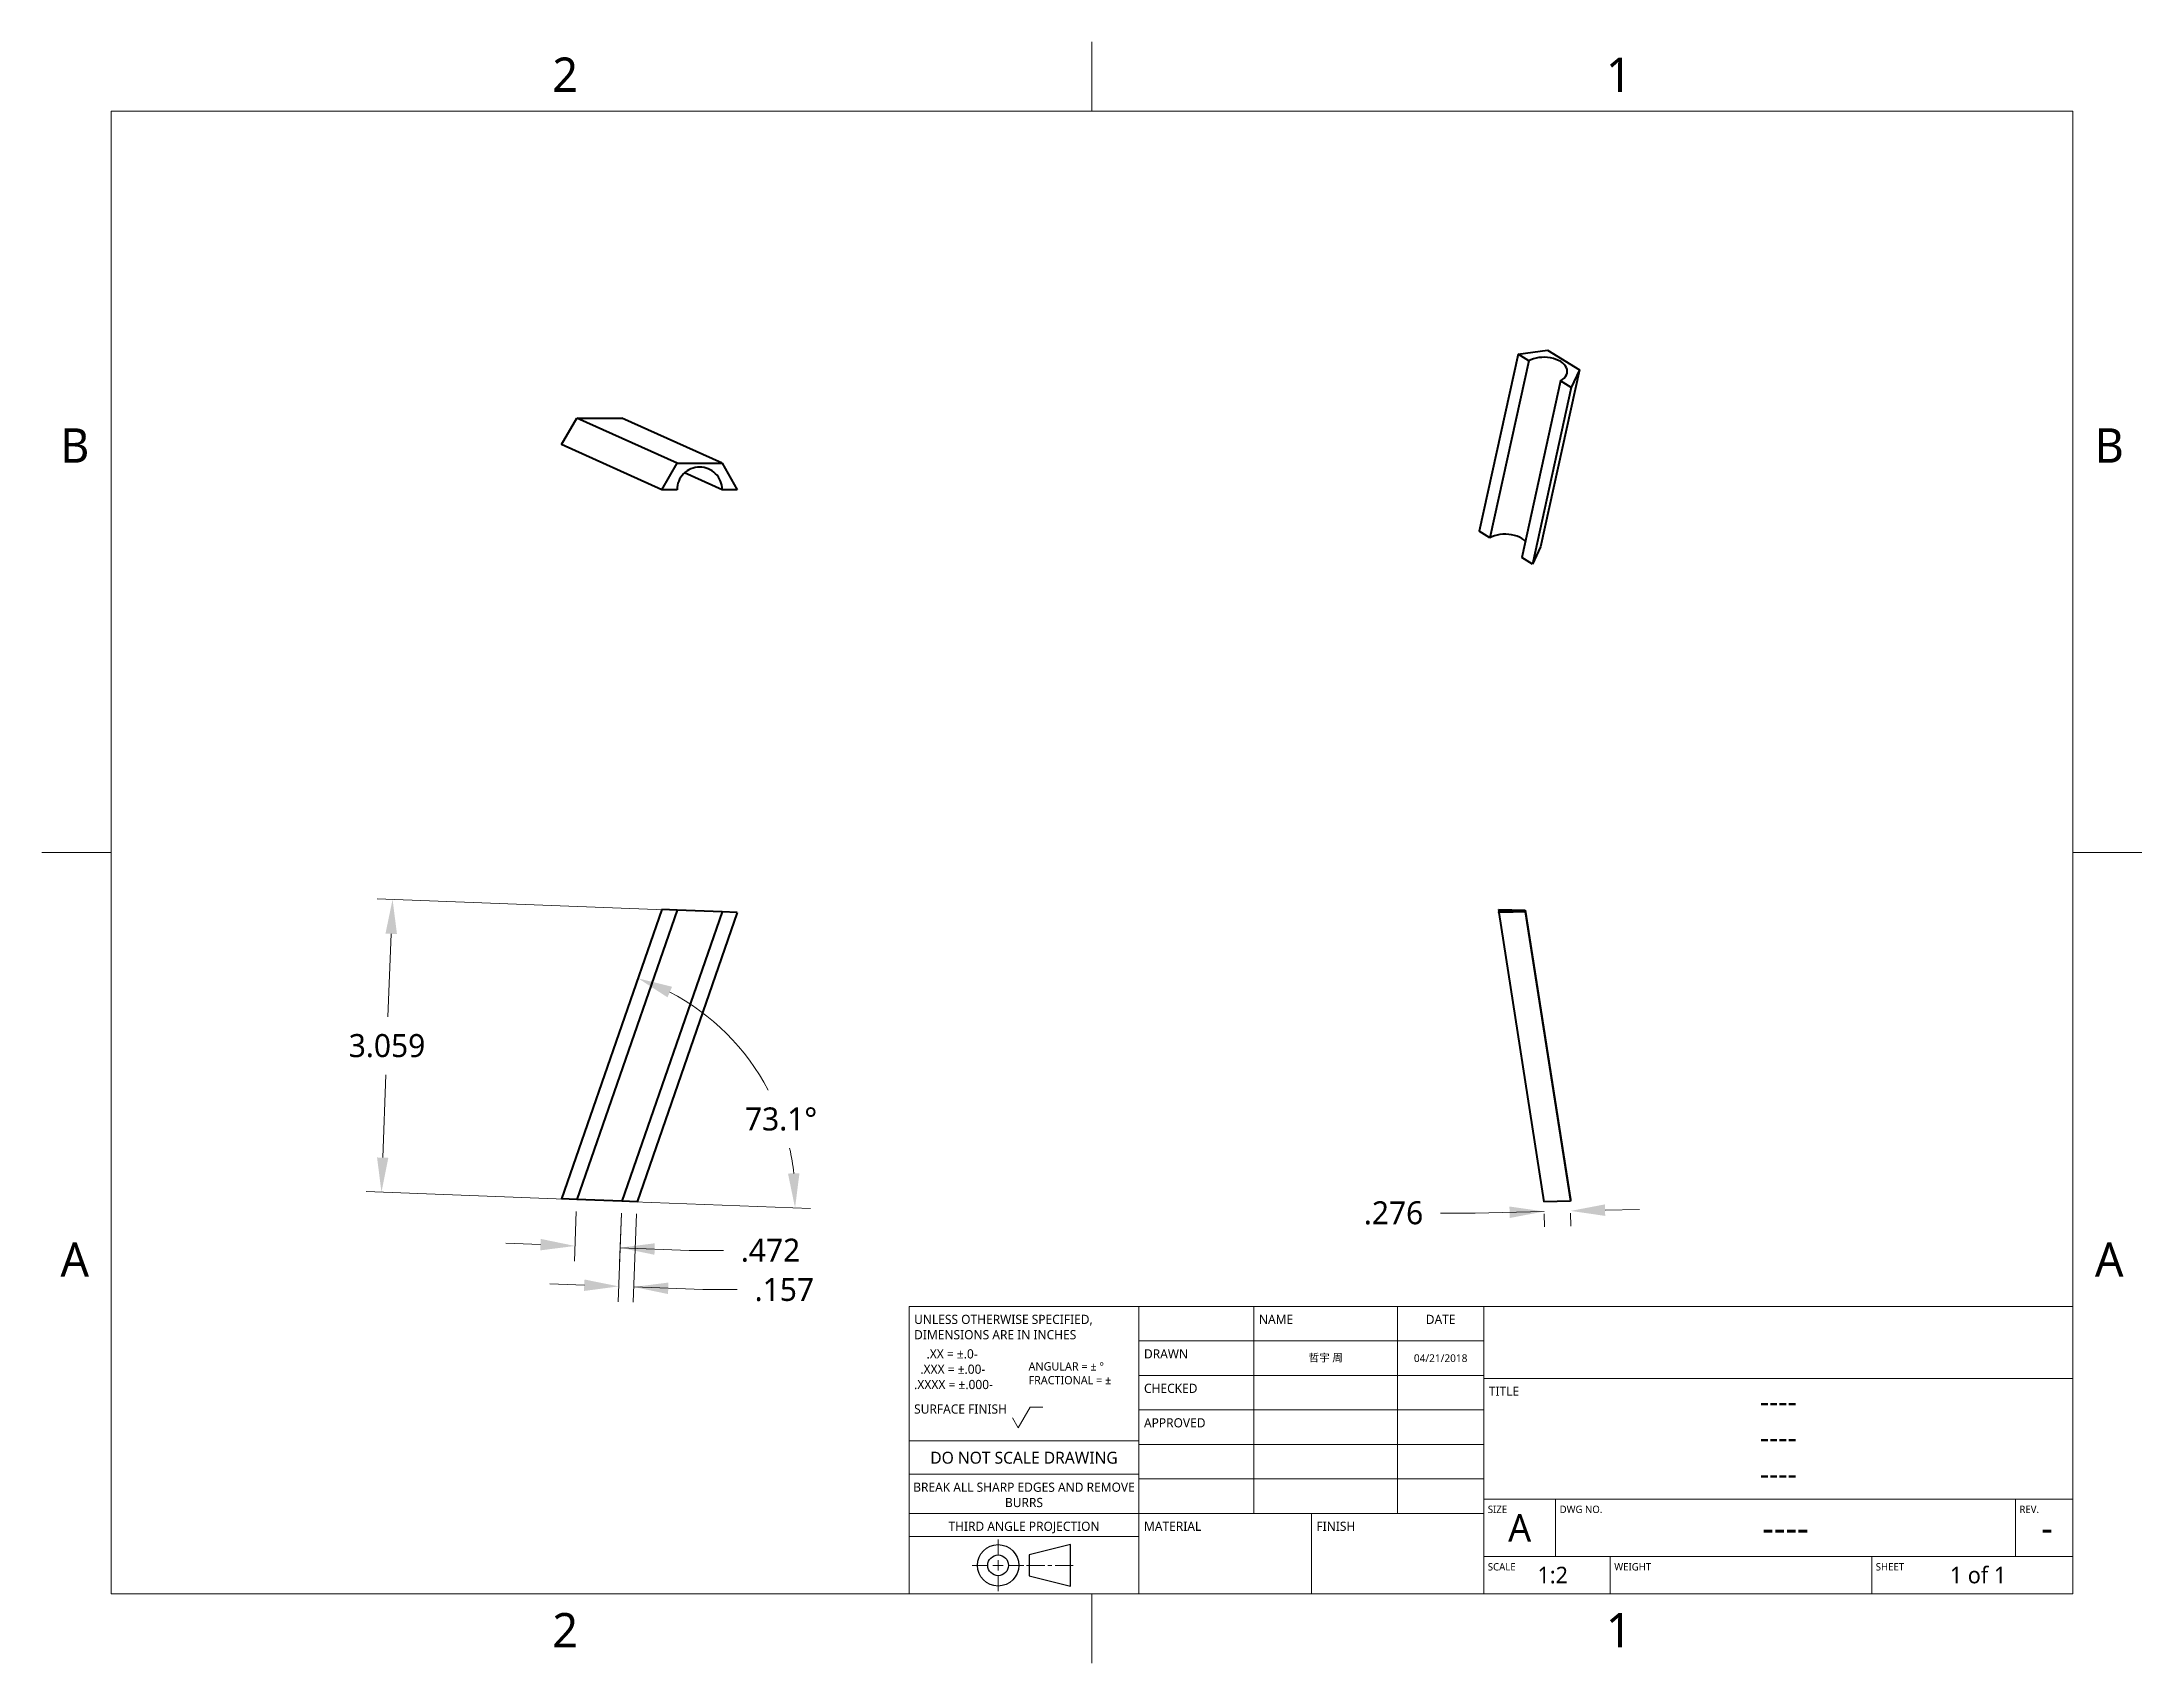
# Model space of a CAD drawing. Header units: inches. Extents: x 0 to 11, y 0 to 8.5.
import ezdxf

# ---------------------------------------------------------------- set-up
doc = ezdxf.new("R2010")
doc.units = ezdxf.units.IN
doc.header["$LTSCALE"] = 0.5
doc.header["$MEASUREMENT"] = 0
for name, color, linetype, lineweight in [('ANNOTATION_TEXT', 7, 'Continuous', 25), ('BORDER_FRAME', 7, 'Continuous', 15), ('BORDER_ZONES', 7, 'Continuous', 15), ('TITLE_BLOCK', 7, 'Continuous', 15), ('Visible', 7, 'Continuous', 40)]:
    doc.layers.add(name, color=color, linetype=linetype, lineweight=lineweight)
doc.styles.add('Onshape-Standard', font='NotoSans-Regular.ttf')
doc.styles.add('Onshape-Standard-Dimension', font='')
doc.styles.add('Onshape-Standard-Fields', font='')
doc.styles.get('Onshape-Standard-Dimension').set_extended_font_data('Noto Sans')
doc.styles.get('Onshape-Standard-Fields').set_extended_font_data('Noto Sans')
doc.dimstyles.new('Onshape-Standard$0', dxfattribs={"dimtxt": 0.12, "dimasz": 0.18, "dimexe": 0.08, "dimexo": 0.0625, "dimgap": 0.09, "dimtad": 0, "dimtih": 1, "dimtoh": 1, "dimdec": 3, "dimzin": 7, "dimdsep": 46, "dimtxsty": 'Onshape-Standard-Dimension', "dimcen": 0.09, "dimadec": 1, "dimazin": 0, "dimtfac": 1, "dimtdec": 3, "dimtofl": 0, "dimtmove": 0, "dimatfit": 3, "dimfxl": 0, "dimtolj": 1, "dimtzin": 7, "dimlwd": 13, "dimlwe": 13, "dimarcsym": 0})
doc.dimstyles.new('Onshape-Standard$2', dxfattribs={"dimtxt": 0.12, "dimasz": 0.18, "dimexe": 0.08, "dimexo": 0.0625, "dimgap": 0.09, "dimtad": 0, "dimtih": 1, "dimtoh": 1, "dimdec": 3, "dimzin": 7, "dimdsep": 46, "dimtxsty": 'Onshape-Standard-Dimension', "dimcen": 0.09, "dimadec": 1, "dimazin": 0, "dimtfac": 1, "dimtdec": 3, "dimtofl": 0, "dimtmove": 0, "dimatfit": 3, "dimfxl": 0, "dimtolj": 1, "dimtzin": 7, "dimlwd": 13, "dimlwe": 13, "dimarcsym": 0})

# ---------------------------------------------------------------- blocks, each defined once
blk = doc.blocks.new('*D1')
at = {"layer": 'ANNOTATION_TEXT', "color": 0, "lineweight": 13}
for p, q in [((2.808, 2.376), (2.798, 2.116)), ((3.044, 2.367), (3.034, 2.107)), ((2.621, 2.203), (2.441, 2.21)), ((3.397, 2.173), (3.037, 2.187)), ((3.577, 2.173), (3.397, 2.173))]:
    blk.add_line(p, q, dxfattribs=at)
at = {"layer": 'ANNOTATION_TEXT', "color": 0}
for points in [[(2.62, 2.173), (2.622, 2.233), (2.801, 2.196)], [(3.218, 2.21), (3.216, 2.15), (3.037, 2.187)]]:
    blk.add_solid(points, dxfattribs=at)
at = {"layer": 'Defpoints', "color": 0}
for p in [(2.81, 2.438), (3.046, 2.429), (2.801, 2.196)]:
    blk.add_point(p, dxfattribs=at)
at = {"layer": 'ANNOTATION_TEXT', "color": 0, "insert": (3.822, 2.173), "char_height": 0.12, "attachment_point": 5, "style": 'Onshape-Standard-Dimension'}
blk.add_mtext('\\A1;.472', dxfattribs=at)
blk = doc.blocks.new('*D2')
at = {"layer": 'ANNOTATION_TEXT', "color": 0, "lineweight": 13}
for p, q in [((3.044, 2.367), (3.026, 1.905)), ((3.123, 2.364), (3.105, 1.902)), ((2.85, 1.991), (2.67, 1.998)), ((3.468, 1.968), (3.108, 1.982)), ((3.648, 1.968), (3.468, 1.968))]:
    blk.add_line(p, q, dxfattribs=at)
at = {"layer": 'ANNOTATION_TEXT', "color": 0}
for points in [[(2.848, 1.961), (2.851, 2.021), (3.029, 1.985)], [(3.289, 2.005), (3.287, 1.945), (3.108, 1.982)]]:
    blk.add_solid(points, dxfattribs=at)
at = {"layer": 'Defpoints', "color": 0}
for p in [(3.046, 2.429), (3.125, 2.426), (3.029, 1.985)]:
    blk.add_point(p, dxfattribs=at)
at = {"layer": 'ANNOTATION_TEXT', "color": 0, "insert": (3.894, 1.968), "char_height": 0.12, "attachment_point": 5, "style": 'Onshape-Standard-Dimension'}
blk.add_mtext('\\A1;.157', dxfattribs=at)
blk = doc.blocks.new('*D3')
at = {"layer": 'ANNOTATION_TEXT', "color": 0, "lineweight": 13}
blk.add_line((3.109, 2.427), (4.03, 2.392), dxfattribs=at)
for start, end in [(27.8173, 62.4176), (6.2931, 12.5676)]:
    blk.add_arc((2.732, 2.441), 1.219, start, end, dxfattribs=at)
at = {"layer": 'ANNOTATION_TEXT', "color": 0}
for points in [[(3.308, 3.549), (3.284, 3.494), (3.131, 3.593)], [(3.913, 2.574), (3.973, 2.576), (3.95, 2.395)]]:
    blk.add_solid(points, dxfattribs=at)
at = {"layer": 'Defpoints', "color": 0}
for p in [(3.255, 3.952), (3.57, 3.326), (2.732, 2.441), (2.81, 2.438), (3.046, 2.429)]:
    blk.add_point(p, dxfattribs=at)
at = {"layer": 'ANNOTATION_TEXT', "color": 0, "insert": (3.877, 2.858), "char_height": 0.12, "attachment_point": 5, "style": 'Onshape-Standard-Dimension'}
blk.add_mtext('\\A1;73.1%%d', dxfattribs=at)
blk = doc.blocks.new('*D4')
at = {"layer": 'ANNOTATION_TEXT', "color": 0, "lineweight": 13}
for p, q in [((3.271, 3.951), (1.769, 4.008)), ((1.842, 3.826), (1.825, 3.393)), ((1.798, 2.657), (1.814, 3.089)), ((2.748, 2.441), (1.711, 2.48))]:
    blk.add_line(p, q, dxfattribs=at)
at = {"layer": 'ANNOTATION_TEXT', "color": 0}
for points in [[(1.872, 3.824), (1.812, 3.827), (1.849, 4.005)], [(1.768, 2.658), (1.827, 2.656), (1.791, 2.477)]]:
    blk.add_solid(points, dxfattribs=at)
at = {"layer": 'Defpoints', "color": 0}
for p in [(3.334, 3.949), (1.791, 2.477), (2.81, 2.438)]:
    blk.add_point(p, dxfattribs=at)
at = {"layer": 'ANNOTATION_TEXT', "color": 0, "insert": (1.82, 3.241), "char_height": 0.12, "attachment_point": 5, "style": 'Onshape-Standard-Dimension'}
blk.add_mtext('\\A1;3.059', dxfattribs=at)
blk = doc.blocks.new('*D5')
at = {"layer": 'ANNOTATION_TEXT', "color": 0, "lineweight": 13}
for p, q in [((7.32, 2.368), (7.5, 2.368)), ((7.5, 2.368), (7.86, 2.376)), ((7.86, 2.364), (7.862, 2.296)), ((7.998, 2.367), (8, 2.299)), ((8.178, 2.383), (8.358, 2.387))]:
    blk.add_line(p, q, dxfattribs=at)
at = {"layer": 'ANNOTATION_TEXT', "color": 0}
for points in [[(8.177, 2.413), (8.179, 2.353), (7.998, 2.379)], [(7.681, 2.342), (7.679, 2.402), (7.86, 2.376)]]:
    blk.add_solid(points, dxfattribs=at)
at = {"layer": 'Defpoints', "color": 0}
for p in [(7.859, 2.426), (7.997, 2.429), (7.86, 2.376)]:
    blk.add_point(p, dxfattribs=at)
at = {"layer": 'ANNOTATION_TEXT', "color": 0, "insert": (7.074, 2.368), "char_height": 0.12, "attachment_point": 5, "style": 'Onshape-Standard-Dimension'}
blk.add_mtext('\\A1;.276', dxfattribs=at)

msp = doc.modelspace()

# ---------------------------------------------------------------- linework, layer by layer
at = {"layer": 'BORDER_FRAME'}
for p, q in [((0.38, 0.38), (0.38, 8.12)), ((0.38, 8.12), (10.62, 8.12)), ((10.62, 8.12), (10.62, 0.38)), ((10.62, 0.38), (0.38, 0.38))]:
    msp.add_line(p, q, dxfattribs=at)
at = {"layer": 'BORDER_ZONES'}
for p, q in [((5.5, 8.12), (5.5, 8.481)), ((0.38, 4.25), (0.019, 4.25)), ((10.62, 4.25), (10.981, 4.25)), ((5.5, 0.38), (5.5, 0.019))]:
    msp.add_line(p, q, dxfattribs=at)
at = {"layer": 'TITLE_BLOCK'}
for p, q in [((4.545, 0.38), (4.545, 1.88)), ((4.545, 1.88), (5.745, 1.88)), ((5.745, 0.38), (5.745, 1.88)), ((5.745, 1.88), (7.545, 1.88)), ((6.345, 0.8), (6.345, 1.88)), ((7.095, 0.8), (7.095, 1.88)), ((7.545, 0.38), (7.545, 1.88)), ((7.545, 1.88), (10.62, 1.88)), ((5.745, 1.7), (7.545, 1.7)), ((5.745, 1.52), (7.545, 1.52)), ((7.545, 1.505), (10.62, 1.505)), ((5.115, 1.24604), (5.178, 1.35516)), ((5.178, 1.35516), (5.244, 1.35516)), ((5.745, 1.34), (7.545, 1.34)), ((5.085, 1.298), (5.115, 1.24604)), ((4.545, 1.178), (5.745, 1.178)), ((5.745, 1.16), (7.545, 1.16)), ((4.545, 1.004), (5.745, 1.004)), ((5.745, 0.98), (7.545, 0.98)), ((4.545, 0.8), (5.745, 0.8)), ((5.745, 0.8), (7.545, 0.8)), ((6.645, 0.38), (6.645, 0.8)), ((7.545, 0.875), (10.62, 0.875)), ((7.92, 0.575), (7.92, 0.875)), ((10.32, 0.575), (10.32, 0.875)), ((4.545, 0.68), (5.745, 0.68)), ((7.545, 0.575), (10.62, 0.575)), ((8.205, 0.38), (8.205, 0.575)), ((9.57, 0.38), (9.57, 0.575)), ((4.545, 0.38), (5.745, 0.38))]:
    msp.add_line(p, q, dxfattribs=at)
at = {"layer": 'TITLE_BLOCK', "lineweight": 15}
for p, q in [((5.01, 0.5828), (5.01, 0.6638)), ((5.01, 0.5558), (5.01, 0.5018)), ((4.956, 0.5288), (4.875, 0.5288)), ((5.037, 0.5288), (4.983, 0.5288)), ((5.01, 0.4748), (5.01, 0.3938)), ((5.064, 0.5288), (5.145, 0.5288)), ((5.253, 0.5288), (5.1585, 0.5288)), ((5.2908, 0.5288), (5.2692, 0.5288)), ((5.307, 0.5288), (5.4015, 0.5288))]:
    msp.add_line(p, q, dxfattribs=at)
at = {"layer": 'TITLE_BLOCK', "lineweight": 30}
for p, q in [((5.388, 0.6368), (5.172, 0.5828)), ((5.172, 0.5828), (5.172, 0.4748)), ((5.388, 0.4208), (5.388, 0.6368)), ((5.172, 0.4748), (5.388, 0.4208))]:
    msp.add_line(p, q, dxfattribs=at)
for radius in [0.108, 0.054]:
    msp.add_circle((5.01, 0.5288), radius, dxfattribs=at)
at = {"layer": 'Visible'}
for p, q in [((7.72377, 6.8507), (7.52045, 5.92737)), ((7.77941, 6.81614), (7.57609, 5.89281)), ((7.72377, 6.8507), (7.87704, 6.8725)), ((7.77941, 6.81614), (7.72377, 6.8507)), ((7.87704, 6.8725), (8.04395, 6.76881)), ((7.94632, 6.71245), (7.743, 5.78912)), ((8.04395, 6.76881), (7.84063, 5.84548)), ((8.00196, 6.67789), (7.94632, 6.71245)), ((8.04395, 6.76881), (8.00196, 6.67789)), ((8.00196, 6.67789), (7.79864, 5.75456)), ((2.73155, 6.37977), (2.81023, 6.51783)), ((3.33372, 6.28188), (2.81023, 6.51783)), ((2.81023, 6.51783), (3.04628, 6.51783)), ((3.56977, 6.28188), (3.04628, 6.51783)), ((3.25504, 6.14382), (2.73155, 6.37977)), ((3.25504, 6.14382), (3.33372, 6.28188)), ((3.33372, 6.28188), (3.56977, 6.28188)), ((3.56977, 6.28188), (3.64845, 6.14382)), ((3.33372, 6.14382), (3.25504, 6.14382)), ((3.56977, 6.14382), (3.37346, 6.2323)), ((3.64845, 6.14382), (3.56977, 6.14382)), ((7.57609, 5.89281), (7.52045, 5.92737)), ((7.84063, 5.84548), (7.79864, 5.75456)), ((7.79864, 5.75456), (7.743, 5.78912)), ((3.25504, 3.95195), (2.73155, 2.44139)), ((3.33372, 3.94897), (2.81023, 2.4384)), ((3.33372, 3.94897), (3.25504, 3.95195)), ((3.56977, 3.94), (3.33372, 3.94897)), ((7.62302, 3.95195), (7.76108, 3.94897)), ((7.62302, 3.94897), (7.62302, 3.95195)), ((7.62302, 3.94897), (7.62442, 3.94)), ((7.76108, 3.94897), (7.99703, 2.4384)), ((7.76108, 3.94897), (7.76108, 3.94)), ((3.56977, 3.94), (3.04628, 2.42943)), ((3.64845, 3.93701), (3.12496, 2.42645)), ((3.64845, 3.93701), (3.56977, 3.94)), ((7.76108, 3.94), (7.62302, 3.93701)), ((7.62302, 3.93701), (7.62302, 3.94)), ((7.62302, 3.94), (7.62442, 3.94)), ((7.62302, 3.93701), (7.85897, 2.42645)), ((7.76108, 3.94), (7.99703, 2.42943)), ((2.81023, 2.4384), (2.73155, 2.44139)), ((3.04628, 2.42943), (2.81023, 2.4384)), ((3.12496, 2.42645), (3.04628, 2.42943)), ((7.99703, 2.42943), (7.85897, 2.42645)), ((7.99703, 2.4384), (7.99703, 2.42943))]:
    msp.add_line(p, q, dxfattribs=at)
at = {"layer": 'Visible', "flags": 128}
for points in [[(7.94632, 6.71245), (7.95655, 6.71918), (7.96518, 6.7267), (7.97204, 6.73485), (7.97704, 6.74351), (7.98009, 6.75254), (7.98012, 6.75267), (7.98112, 6.76176), (7.98014, 6.77103), (7.97713, 6.78019), (7.97218, 6.78907), (7.96535, 6.79754), (7.95676, 6.80544), (7.94657, 6.81262), (7.93495, 6.81898), (7.92208, 6.82441), (7.90822, 6.82881), (7.89357, 6.8321), (7.87839, 6.83423), (7.86296, 6.83516), (7.84753, 6.83488), (7.83236, 6.83339), (7.81773, 6.83071), (7.80386, 6.8269), (7.79101, 6.82201), (7.77941, 6.81614)], [(3.56977, 6.14382), (3.56923, 6.15541), (3.56755, 6.1669), (3.56475, 6.17817), (3.56087, 6.1891), (3.55592, 6.19961), (3.54997, 6.20957), (3.54308, 6.2189), (3.5353, 6.22751), (3.52671, 6.23532), (3.5174, 6.24224), (3.50745, 6.24822), (3.50022, 6.25178), (3.49698, 6.25318), (3.48605, 6.2571), (3.47481, 6.25992), (3.46333, 6.26163), (3.45175, 6.2622), (3.44016, 6.26163), (3.42869, 6.25992), (3.41743, 6.2571), (3.40652, 6.25318), (3.39603, 6.24821), (3.38609, 6.24224), (3.37678, 6.23531), (3.37338, 6.2324), (3.36819, 6.22751), (3.36041, 6.21889), (3.35352, 6.20957), (3.34757, 6.1996), (3.34263, 6.1891), (3.33874, 6.17816), (3.33594, 6.1669), (3.33426, 6.15541), (3.33372, 6.14382)], [(7.76181, 5.87444), (7.75344, 5.8821), (7.74325, 5.88929), (7.73163, 5.89565), (7.71876, 5.90108), (7.70489, 5.90548), (7.69026, 5.90877), (7.67507, 5.9109), (7.65964, 5.91183), (7.64422, 5.91155), (7.62904, 5.91006), (7.6144, 5.90738), (7.60055, 5.90357), (7.58769, 5.89868), (7.57609, 5.89281)], [(7.62442, 3.94), (7.63461, 3.94002), (7.6461, 3.94008), (7.65737, 3.94019), (7.6683, 3.94034), (7.67881, 3.94053), (7.68877, 3.94075), (7.6981, 3.94101), (7.70671, 3.94131), (7.71452, 3.94164), (7.72144, 3.94199), (7.72742, 3.94237), (7.73238, 3.94276), (7.7363, 3.94318), (7.73912, 3.94361), (7.74083, 3.94404), (7.7414, 3.94448), (7.7414, 3.94451), (7.74083, 3.94492), (7.73912, 3.94536), (7.7363, 3.94579), (7.73238, 3.9462), (7.72741, 3.9466), (7.72144, 3.94698), (7.71451, 3.94733), (7.70671, 3.94766), (7.69809, 3.94795), (7.68877, 3.94821), (7.6788, 3.94844), (7.6683, 3.94863), (7.65736, 3.94878), (7.6461, 3.94888), (7.63461, 3.94895), (7.62302, 3.94897)]]:
    msp.add_lwpolyline(points, dxfattribs=at)

# ---------------------------------------------------------------- texts
at = {"layer": 'BORDER_ZONES', "char_height": 0.18, "attachment_point": 5, "style": 'Onshape-Standard'}
for s, insert in [('2', (2.75, 8.31)), ('1', (8.25, 8.31)), ('B', (0.19, 6.375)), ('B', (10.81, 6.375)), ('A', (0.19, 2.125)), ('A', (10.81, 2.125)), ('2', (2.75, 0.19)), ('1', (8.25, 0.19))]:
    msp.add_mtext(s, dxfattribs=dict(at, insert=insert))
at = {"layer": 'TITLE_BLOCK'}
for s, insert, char_height, width, attachment_point, style in [('UNLESS OTHERWISE SPECIFIED, DIMENSIONS ARE IN INCHES', (4.5714, 1.8368), 0.048, 1.2, 1, 'Onshape-Standard'), ('NAME', (6.3714, 1.8368), 0.048, 0.75, 1, 'Onshape-Standard'), ('DATE', (7.32, 1.8368), 0.048, 0.45, 2, 'Onshape-Standard'), ('    .XX = ±.0-^J  .XXX = ±.00-^J.XXXX = ±.000-', (4.5714, 1.6568), 0.048, 0.6, 1, 'Onshape-Standard'), ('DRAWN', (5.7714, 1.6568), 0.048, 0.6, 1, 'Onshape-Standard'), ('^JANGULAR = ± °^JFRACTIONAL = ±', (5.16876, 1.66112), 0.0432, 0.6, 1, 'Onshape-Standard'), ('哲宇 周', (6.72, 1.61), 0.04032, 0.75, 5, 'Onshape-Standard-Fields'), ('04/21/2018', (7.32, 1.61), 0.04032, 0.45, 5, 'Onshape-Standard-Fields'), ('CHECKED', (5.7714, 1.4768), 0.048, 0.6, 1, 'Onshape-Standard'), ('TITLE', (7.5714, 1.4618), 0.048, 0.375, 1, 'Onshape-Standard'), ('SURFACE FINISH', (4.5714, 1.3688), 0.048, 0.6, 1, 'Onshape-Standard'), ('----', (9.0825, 1.385), 0.1152, 2.775, 5, 'Onshape-Standard-Fields'), ('APPROVED', (5.7714, 1.2968), 0.048, 0.6, 1, 'Onshape-Standard'), ('DO NOT SCALE DRAWING', (5.145, 1.12184), 0.0624, 1.2, 2, 'Onshape-Standard'), ('----', (9.0825, 1.196), 0.1152, 2.775, 5, 'Onshape-Standard-Fields'), ('----', (9.0825, 1.007), 0.1152, 2.775, 5, 'Onshape-Standard-Fields'), ('BREAK ALL SHARP EDGES AND REMOVE BURRS', (5.145, 0.9608), 0.048, 1.2, 2, 'Onshape-Standard'), ('SIZE', (7.56612, 0.84044), 0.0384, 0.375, 1, 'Onshape-Standard'), ('A', (7.7325, 0.725), 0.144, 0.375, 5, 'Onshape-Standard-Fields'), ('DWG NO.', (7.94112, 0.84044), 0.0384, 2.4, 1, 'Onshape-Standard'), ('REV.', (10.34112, 0.84044), 0.0384, 0.3, 1, 'Onshape-Standard'), ('THIRD ANGLE PROJECTION', (5.145, 0.7568), 0.048, 1.2, 2, 'Onshape-Standard'), ('MATERIAL', (5.7714, 0.7568), 0.048, 0.9, 1, 'Onshape-Standard'), ('FINISH', (6.6714, 0.7568), 0.048, 0.9, 1, 'Onshape-Standard'), ('----', (9.12, 0.725), 0.144, 2.4, 5, 'Onshape-Standard-Fields'), ('-', (10.485, 0.725), 0.144, 0.27, 5, 'Onshape-Standard-Fields'), ('SCALE', (7.56612, 0.54044), 0.0384, 0.66, 1, 'Onshape-Standard'), ('1:2', (7.905, 0.4775), 0.0864, 0.6, 5, 'Onshape-Standard-Fields'), ('WEIGHT', (8.22612, 0.54044), 0.0384, 1.365, 1, 'Onshape-Standard'), ('SHEET', (9.59112, 0.54044), 0.0384, 1.05, 1, 'Onshape-Standard'), ('1 of 1', (10.125, 0.4775), 0.0864, 0.99, 5, 'Onshape-Standard-Fields')]:
    msp.add_mtext(s, dxfattribs=dict(at, insert=insert, char_height=char_height, width=width, attachment_point=attachment_point, style=style))

# ---------------------------------------------------------------- dimensions: what is measured, and where the dimension line sits
at = {"layer": 'ANNOTATION_TEXT'}
for base, p1, p2, angle, picture, middle, dimtype in [((1.79067, 2.47713), (3.33372, 3.94897, -0.30514), (2.81023, 2.4384, -0.30514), 87.824701, '*D4', (1.81969, 3.24125), 160), ((2.80103, 2.19611), (3.04628, 2.42943, -0.30514), (2.81023, 2.4384, -0.30514), 177.824701, '*D1', (3.8225, 2.17348), 161), ((3.02938, 1.98453), (3.12496, 2.42645, -0.04897), (3.04628, 2.42943, -0.04897), 177.824701, '*D2', (3.89373, 1.96787), 161), ((7.86006, 2.37615), (7.99703, 2.42943, -0.14372), (7.85897, 2.42645, -0.06504), 181.240099, '*D5', (7.07405, 2.36836), 161)]:
    dim = msp.add_linear_dim(base=base, p1=p1, p2=p2, angle=angle, dimstyle='Onshape-Standard$0', override={"dimlfac": 2}, dxfattribs=at)
    dim.commit()
    dim.dimension.update_dxf_attribs({"geometry": picture, "text_midpoint": middle, "dimtype": dimtype})
dim = msp.add_angular_dim_2l(base=(3.57012, 3.32606), line1=((3.25504, 3.95195), (2.73155, 2.44139, -0.23595)), line2=((3.04628, 2.42943, -0.49213), (2.81023, 2.4384, -0.49213)), dimstyle='Onshape-Standard$2', override={"dimlfac": 2}, dxfattribs=at)
dim.commit()
dim.dimension.update_dxf_attribs({"geometry": '*D3', "text_midpoint": (3.87694, 2.85842), "dimtype": 162})

doc.saveas('drawing.dxf')
